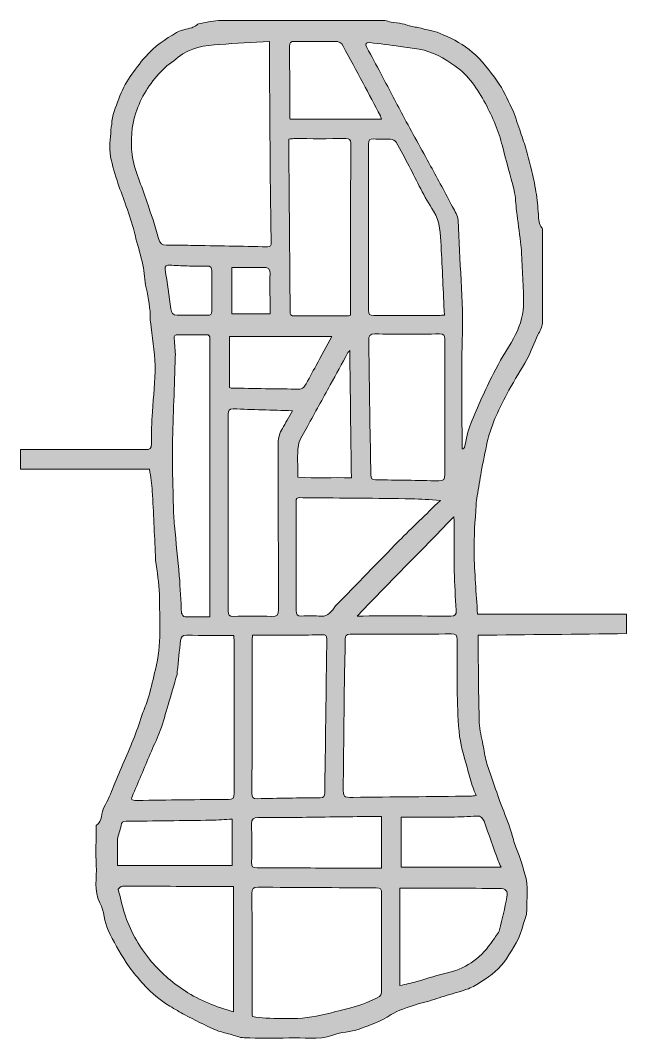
# Model space of a CAD drawing. Header units: millimetres. Extents: x 83 to 202, y -207 to -8.
import ezdxf

# ---------------------------------------------------------------- set-up
doc = ezdxf.new("R2010")
doc.units = ezdxf.units.MM
doc.header["$MEASUREMENT"] = 0
doc.layers.add('Layer 1', color=7, linetype='Continuous', lineweight=0)

msp = doc.modelspace()

# ---------------------------------------------------------------- hatches: boundary and pattern name
at = {"layer": 'Layer 1', "true_color": 0x4f4e4f, "transparency": 33554687}
h = msp.add_hatch(color=251, dxfattribs=at)
h.dxf.hatch_style = 2
edge = h.paths.add_edge_path()
edge.add_spline(control_points=[(132.09, -65.52), (132.09, -64.38), (132.09, -63.34), (132.09, -62.31), (132.09, -60.79), (132.02, -59.27), (132.11, -57.76), (132.18, -56.66), (131.66, -56.42), (130.75, -56.43), (129.27, -56.44), (127.78, -56.43), (126.3, -56.43), (125.74, -56.43), (125.19, -56.43), (124.63, -56.43), (124.63, -59.55), (124.63, -62.5), (124.63, -65.52), (127.17, -65.52), (129.65, -65.52), (132.09, -65.52)], knot_values=[0, 0, 0, 0, 1, 1, 1, 2, 2, 2, 3, 3, 3, 4, 4, 4, 5, 5, 5, 6, 6, 6, 7, 7, 7, 7], degree=3, periodic=0)
edge = h.paths.add_edge_path()
edge.add_spline(control_points=[(120.73, -61.1), (120.73, -59.78), (120.71, -58.46), (120.74, -57.14), (120.76, -56.44), (120.5, -56.17), (119.8, -56.19), (118.52, -56.21), (117.23, -56.2), (115.95, -56.16), (114.81, -56.14), (113.67, -56.04), (112.52, -56.02), (112.01, -56.01), (111.53, -56.06), (111.67, -56.88), (112.08, -59.42), (112.43, -61.98), (112.77, -64.53), (112.87, -65.31), (113.15, -65.79), (114.02, -65.78), (115.98, -65.77), (117.94, -65.77), (119.9, -65.78), (120.5, -65.79), (120.75, -65.56), (120.74, -64.95), (120.72, -63.67), (120.73, -62.38), (120.73, -61.1)], knot_values=[0, 0, 0, 0, 1, 1, 1, 2, 2, 2, 3, 3, 3, 4, 4, 4, 5, 5, 5, 6, 6, 6, 7, 7, 7, 8, 8, 8, 9, 9, 9, 10, 10, 10, 10], degree=3, periodic=0)
edge = h.paths.add_edge_path()
edge.add_spline(control_points=[(147.94, -97.43), (147.84, -89.1), (147.73, -80.96), (147.63, -72.66), (147.44, -72.87), (147.34, -72.95), (147.28, -73.05), (146.13, -75.14), (144.98, -77.23), (143.84, -79.31), (142.35, -82.02), (140.85, -84.72), (139.39, -87.44), (138.73, -88.65), (137.82, -89.84), (137.62, -91.13), (137.32, -93.07), (137.54, -95.09), (137.54, -97.28), (141, -97.56), (144.38, -97.34), (147.94, -97.43)], knot_values=[0, 0, 0, 0, 1, 1, 1, 2, 2, 2, 3, 3, 3, 4, 4, 4, 5, 5, 5, 6, 6, 6, 7, 7, 7, 7], degree=3, periodic=0)
edge = h.paths.add_edge_path()
edge.add_spline(control_points=[(157.67, -173.32), (164.21, -173.32), (170.61, -173.32), (177.16, -173.32), (176.88, -172.76), (176.67, -172.42), (176.54, -172.05), (175.62, -169.48), (174.73, -166.91), (173.79, -164.35), (173.56, -163.75), (173.2, -163.27), (172.37, -163.34), (170.72, -163.47), (169.07, -163.52), (167.42, -163.54), (164.55, -163.57), (161.68, -163.56), (158.81, -163.56), (158.45, -163.56), (158.09, -163.56), (157.67, -163.56), (157.67, -166.85), (157.67, -170.01), (157.67, -173.32)], knot_values=[0, 0, 0, 0, 1, 1, 1, 2, 2, 2, 3, 3, 3, 4, 4, 4, 5, 5, 5, 6, 6, 6, 7, 7, 7, 8, 8, 8, 8], degree=3, periodic=0)
edge = h.paths.add_edge_path()
edge.add_spline(control_points=[(144.13, -69.88), (137.37, -69.88), (130.81, -69.88), (124.22, -69.88), (124.22, -73.26), (124.22, -76.55), (124.22, -79.84), (124.37, -79.89), (124.46, -79.95), (124.55, -79.95), (129, -80.03), (133.45, -80.12), (137.91, -80.16), (138.22, -80.16), (138.67, -79.88), (138.84, -79.6), (139.63, -78.27), (140.34, -76.9), (141.07, -75.53), (142.06, -73.71), (143.05, -71.88), (144.13, -69.88)], knot_values=[0, 0, 0, 0, 1, 1, 1, 2, 2, 2, 3, 3, 3, 4, 4, 4, 5, 5, 5, 6, 6, 6, 7, 7, 7, 7], degree=3, periodic=0)
edge = h.paths.add_edge_path()
edge.add_spline(control_points=[(149.06, -124.36), (155.34, -124.36), (161.32, -124.34), (167.3, -124.38), (168.18, -124.38), (168.43, -124.08), (168.38, -123.25), (168.22, -120.72), (168.04, -118.19), (167.98, -115.65), (167.92, -112.44), (167.97, -109.23), (167.97, -106.02), (167.97, -105.71), (167.93, -105.4), (167.91, -105.03), (161.63, -111.47), (155.43, -117.82), (149.06, -124.36)], knot_values=[0, 0, 0, 0, 1, 1, 1, 2, 2, 2, 3, 3, 3, 4, 4, 4, 5, 5, 5, 6, 6, 6, 6], degree=3, periodic=0)
edge = h.paths.add_edge_path()
edge.add_spline(control_points=[(124.74, -163.92), (123.28, -164), (121.95, -164.12), (120.61, -164.15), (115.08, -164.23), (109.56, -164.29), (104.03, -164.35), (103.42, -164.35), (103.15, -164.52), (103.06, -165.19), (102.93, -166.09), (102.46, -166.96), (102.4, -167.87), (102.29, -169.53), (102.37, -171.19), (102.37, -172.98), (109.87, -172.98), (117.3, -172.98), (124.74, -172.98), (124.74, -169.98), (124.74, -167.05), (124.74, -163.92)], knot_values=[0, 0, 0, 0, 1, 1, 1, 2, 2, 2, 3, 3, 3, 4, 4, 4, 5, 5, 5, 6, 6, 6, 7, 7, 7, 7], degree=3, periodic=0)
edge = h.paths.add_edge_path()
edge.add_spline(control_points=[(153.84, -27.57), (153.72, -27.24), (153.67, -27.08), (153.6, -26.94), (152.48, -24.8), (151.37, -22.65), (150.23, -20.52), (148.95, -18.12), (147.63, -15.74), (146.35, -13.34), (145.99, -12.68), (145.51, -12.38), (144.73, -12.4), (142.13, -12.44), (139.53, -12.44), (136.93, -12.4), (136.14, -12.38), (135.88, -12.6), (135.89, -13.42), (135.94, -17.85), (135.92, -22.27), (135.93, -26.7), (135.93, -26.99), (135.98, -27.28), (136, -27.57), (141.97, -27.57), (147.83, -27.57), (153.84, -27.57)], knot_values=[0, 0, 0, 0, 1, 1, 1, 2, 2, 2, 3, 3, 3, 4, 4, 4, 5, 5, 5, 6, 6, 6, 7, 7, 7, 8, 8, 8, 9, 9, 9, 9], degree=3, periodic=0)
edge = h.paths.add_edge_path()
edge.add_spline(control_points=[(153.81, -163.4), (153.36, -163.4), (153.03, -163.39), (152.69, -163.4), (147.9, -163.46), (143.12, -163.53), (138.33, -163.59), (135.46, -163.62), (132.59, -163.64), (129.72, -163.64), (128.87, -163.64), (128.47, -163.88), (128.49, -164.86), (128.56, -167.35), (128.55, -169.85), (128.5, -172.35), (128.48, -173.19), (128.71, -173.43), (129.56, -173.43), (134.62, -173.41), (139.69, -173.46), (144.75, -173.48), (147.75, -173.48), (150.74, -173.48), (153.81, -173.48), (153.81, -170.11), (153.81, -166.82), (153.81, -163.4)], knot_values=[0, 0, 0, 0, 1, 1, 1, 2, 2, 2, 3, 3, 3, 4, 4, 4, 5, 5, 5, 6, 6, 6, 7, 7, 7, 8, 8, 8, 9, 9, 9, 9], degree=3, periodic=0)
edge = h.paths.add_edge_path()
edge.add_spline(control_points=[(157.4, -196.38), (158.6, -196.09), (159.65, -195.86), (160.69, -195.57), (162.77, -194.99), (164.81, -194.29), (166.91, -193.81), (170.68, -192.95), (173.41, -190.71), (175.5, -187.58), (175.96, -186.89), (176.6, -186.24), (176.81, -185.48), (177.39, -183.39), (177.83, -181.25), (178.25, -179.12), (178.49, -177.92), (178.02, -177.44), (176.78, -177.43), (170.7, -177.41), (164.62, -177.39), (158.55, -177.37), (158.18, -177.37), (157.82, -177.37), (157.4, -177.37), (157.4, -183.76), (157.4, -190.05), (157.4, -196.38)], knot_values=[0, 0, 0, 0, 1, 1, 1, 2, 2, 2, 3, 3, 3, 4, 4, 4, 5, 5, 5, 6, 6, 6, 7, 7, 7, 8, 8, 8, 9, 9, 9, 9], degree=3, periodic=0)
edge = h.paths.add_edge_path()
edge.add_spline(control_points=[(120.37, -124.54), (120.37, -123.94), (120.37, -123.51), (120.37, -123.08), (120.37, -106.41), (120.37, -89.75), (120.37, -73.08), (120.37, -72.17), (120.35, -71.26), (120.38, -70.35), (120.39, -69.81), (120.25, -69.54), (119.64, -69.55), (117.82, -69.58), (116, -69.57), (114.17, -69.56), (113.62, -69.55), (113.36, -69.75), (113.41, -70.33), (113.51, -71.5), (113.67, -72.68), (113.64, -73.85), (113.48, -79.57), (113.19, -85.29), (113.09, -91.01), (113.02, -94.95), (113.18, -98.9), (113.26, -102.85), (113.29, -104.16), (113.35, -105.47), (113.47, -106.77), (113.77, -110.03), (114.15, -113.29), (114.42, -116.55), (114.62, -118.96), (114.68, -121.38), (114.87, -123.79), (114.89, -124.05), (115.29, -124.5), (115.53, -124.51), (117.08, -124.57), (118.63, -124.54), (120.37, -124.54)], knot_values=[0, 0, 0, 0, 1, 1, 1, 2, 2, 2, 3, 3, 3, 4, 4, 4, 5, 5, 5, 6, 6, 6, 7, 7, 7, 8, 8, 8, 9, 9, 9, 10, 10, 10, 11, 11, 11, 12, 12, 12, 13, 13, 13, 14, 14, 14, 14], degree=3, periodic=0)
edge = h.paths.add_edge_path()
edge.add_spline(control_points=[(165.28, -101.84), (163.16, -101.71), (161.42, -101.55), (159.69, -101.53), (152.88, -101.43), (146.07, -101.37), (139.26, -101.32), (136.84, -101.31), (137.2, -100.97), (137.19, -103.41), (137.18, -110.03), (137.2, -116.65), (137.17, -123.28), (137.17, -124.11), (137.4, -124.42), (138.26, -124.37), (139.37, -124.31), (140.5, -124.24), (141.59, -124.39), (143.04, -124.58), (143.84, -123.8), (144.59, -122.8), (144.69, -122.67), (144.76, -122.52), (144.88, -122.4), (148.99, -118.17), (153.08, -113.92), (157.22, -109.73), (159.8, -107.12), (162.47, -104.59), (165.28, -101.84)], knot_values=[0, 0, 0, 0, 1, 1, 1, 2, 2, 2, 3, 3, 3, 4, 4, 4, 5, 5, 5, 6, 6, 6, 7, 7, 7, 8, 8, 8, 9, 9, 9, 10, 10, 10, 10], degree=3, periodic=0)
edge = h.paths.add_edge_path()
edge.add_spline(control_points=[(124.98, -201.51), (124.98, -193.36), (124.98, -185.29), (124.98, -177.04), (123.14, -177.04), (121.39, -177.05), (119.64, -177.04), (116.53, -177.04), (113.42, -177.03), (110.31, -177.02), (107.98, -177.02), (105.65, -176.98), (103.32, -177.01), (103.04, -177.02), (102.5, -177.43), (102.53, -177.56), (102.88, -179.13), (103.24, -180.71), (103.73, -182.25), (104.77, -185.54), (106.43, -188.55), (108.59, -191.2), (110.56, -193.61), (112.92, -195.7), (115.55, -197.42), (118.42, -199.31), (121.61, -200.48), (124.98, -201.51)], knot_values=[0, 0, 0, 0, 1, 1, 1, 2, 2, 2, 3, 3, 3, 4, 4, 4, 5, 5, 5, 6, 6, 6, 7, 7, 7, 8, 8, 8, 9, 9, 9, 9], degree=3, periodic=0)
edge = h.paths.add_edge_path()
edge.add_spline(control_points=[(136.45, -84.37), (132.43, -84.25), (128.67, -84.14), (124.9, -84), (124.12, -83.97), (123.94, -84.31), (123.94, -85.02), (123.95, -97.83), (123.95, -110.63), (123.94, -123.43), (123.94, -124.18), (124.19, -124.44), (124.94, -124.43), (127.43, -124.4), (129.93, -124.37), (132.43, -124.44), (133.47, -124.47), (133.74, -124.14), (133.73, -123.12), (133.7, -112.27), (133.72, -101.43), (133.69, -90.59), (133.69, -89.55), (134, -88.69), (134.5, -87.84), (135.13, -86.77), (135.72, -85.69), (136.45, -84.37)], knot_values=[0, 0, 0, 0, 1, 1, 1, 2, 2, 2, 3, 3, 3, 4, 4, 4, 5, 5, 5, 6, 6, 6, 7, 7, 7, 8, 8, 8, 9, 9, 9, 9], degree=3, periodic=0)
edge = h.paths.add_edge_path()
edge.add_spline(control_points=[(166.06, -65.73), (165.85, -61.13), (165.65, -56.68), (165.43, -52.23), (165.32, -49.89), (165.29, -47.62), (163.92, -45.47), (162.14, -42.68), (160.74, -39.65), (159.19, -36.72), (158.36, -35.16), (157.58, -33.58), (156.7, -32.06), (156.51, -31.74), (155.96, -31.49), (155.55, -31.46), (154.48, -31.38), (153.39, -31.48), (152.31, -31.42), (151.5, -31.37), (151.28, -31.65), (151.28, -32.45), (151.31, -43.23), (151.31, -54.02), (151.28, -64.8), (151.28, -65.62), (151.53, -65.82), (152.32, -65.82), (156.54, -65.78), (160.77, -65.8), (164.99, -65.8), (165.32, -65.8), (165.65, -65.76), (166.06, -65.73)], knot_values=[0, 0, 0, 0, 1, 1, 1, 2, 2, 2, 3, 3, 3, 4, 4, 4, 5, 5, 5, 6, 6, 6, 7, 7, 7, 8, 8, 8, 9, 9, 9, 10, 10, 10, 11, 11, 11, 11], degree=3, periodic=0)
edge = h.paths.add_edge_path()
edge.add_spline(control_points=[(166.13, -83.73), (166.13, -79.3), (166.11, -74.87), (166.15, -70.44), (166.16, -69.63), (165.91, -69.4), (165.11, -69.41), (160.92, -69.44), (156.72, -69.46), (152.53, -69.4), (151.51, -69.39), (151.3, -69.74), (151.32, -70.68), (151.42, -75.74), (151.46, -80.8), (151.54, -85.86), (151.6, -89.53), (151.69, -93.21), (151.73, -96.88), (151.73, -97.56), (151.92, -97.83), (152.65, -97.84), (156.76, -97.87), (160.87, -97.92), (164.98, -98.04), (165.96, -98.06), (166.16, -97.73), (166.15, -96.82), (166.11, -92.46), (166.13, -88.09), (166.13, -83.73)], knot_values=[0, 0, 0, 0, 1, 1, 1, 2, 2, 2, 3, 3, 3, 4, 4, 4, 5, 5, 5, 6, 6, 6, 7, 7, 7, 8, 8, 8, 9, 9, 9, 10, 10, 10, 10], degree=3, periodic=0)
edge = h.paths.add_edge_path()
edge.add_spline(control_points=[(135.74, -31.44), (135.74, -31.95), (135.74, -32.32), (135.74, -32.69), (135.81, -40.9), (135.88, -49.11), (135.95, -57.31), (135.97, -59.88), (136, -62.45), (135.99, -65.02), (135.99, -65.68), (136.2, -65.89), (136.86, -65.89), (140.27, -65.86), (143.69, -65.88), (147.1, -65.87), (147.29, -65.87), (147.48, -65.83), (147.73, -65.81), (147.76, -65.53), (147.8, -65.31), (147.8, -65.08), (147.8, -54.13), (147.79, -43.18), (147.82, -32.23), (147.82, -31.46), (147.52, -31.35), (146.86, -31.35), (143.48, -31.37), (140.11, -31.36), (136.73, -31.36), (136.43, -31.37), (136.13, -31.41), (135.74, -31.44)], knot_values=[0, 0, 0, 0, 1, 1, 1, 2, 2, 2, 3, 3, 3, 4, 4, 4, 5, 5, 5, 6, 6, 6, 7, 7, 7, 8, 8, 8, 9, 9, 9, 10, 10, 10, 11, 11, 11, 11], degree=3, periodic=0)
edge = h.paths.add_edge_path()
edge.add_spline(control_points=[(128.68, -128.1), (128.64, -128.58), (128.59, -128.94), (128.59, -129.31), (128.59, -139.18), (128.6, -149.05), (128.57, -158.92), (128.57, -159.71), (128.76, -159.98), (129.59, -159.96), (133.67, -159.86), (137.76, -159.8), (141.85, -159.77), (142.6, -159.76), (142.75, -159.42), (142.75, -158.78), (142.77, -156.48), (142.83, -154.18), (142.86, -151.89), (142.96, -144.22), (143.05, -136.54), (143.16, -128.87), (143.17, -128.19), (142.94, -127.99), (142.29, -128.01), (140.51, -128.06), (138.72, -128.09), (136.93, -128.1), (134.23, -128.11), (131.53, -128.1), (128.68, -128.1)], knot_values=[0, 0, 0, 0, 1, 1, 1, 2, 2, 2, 3, 3, 3, 4, 4, 4, 5, 5, 5, 6, 6, 6, 7, 7, 7, 8, 8, 8, 9, 9, 9, 10, 10, 10, 10], degree=3, periodic=0)
edge = h.paths.add_edge_path()
edge.add_spline(control_points=[(125.02, -128.13), (121.89, -128.13), (118.86, -128.17), (115.83, -128.1), (115, -128.08), (114.74, -128.5), (114.67, -129.11), (114.42, -131.12), (114.24, -133.14), (114.03, -135.15), (114.01, -135.35), (114.04, -135.56), (113.98, -135.75), (113.41, -137.73), (112.82, -139.71), (112.23, -141.69), (111.73, -143.35), (111.29, -145.02), (110.71, -146.65), (110.22, -148.03), (109.55, -149.34), (108.97, -150.69), (107.79, -153.47), (106.65, -156.26), (105.44, -159.03), (104.93, -160.21), (104.95, -160.3), (106.28, -160.29), (112.18, -160.22), (118.08, -160.12), (123.99, -160.09), (124.9, -160.09), (125.11, -159.82), (125.11, -158.94), (125.08, -149.05), (125.09, -139.15), (125.08, -129.25), (125.08, -128.89), (125.05, -128.52), (125.02, -128.13)], knot_values=[0, 0, 0, 0, 1, 1, 1, 2, 2, 2, 3, 3, 3, 4, 4, 4, 5, 5, 5, 6, 6, 6, 7, 7, 7, 8, 8, 8, 9, 9, 9, 10, 10, 10, 11, 11, 11, 12, 12, 12, 13, 13, 13, 13], degree=3, periodic=0)
edge = h.paths.add_edge_path()
edge.add_spline(control_points=[(128.67, -202.4), (129.6, -202.51), (130.43, -202.67), (131.25, -202.7), (133.34, -202.76), (135.43, -202.87), (137.5, -202.77), (139.94, -202.65), (142.31, -202.08), (144.68, -201.51), (147.53, -200.81), (150.36, -200.11), (152.99, -198.75), (153.69, -198.39), (153.82, -198.01), (153.82, -197.36), (153.81, -191.04), (153.8, -184.72), (153.83, -178.39), (153.83, -177.57), (153.62, -177.3), (152.76, -177.3), (145.09, -177.3), (137.42, -177.26), (129.75, -177.19), (128.79, -177.18), (128.57, -177.47), (128.57, -178.38), (128.6, -185.95), (128.59, -193.53), (128.59, -201.1), (128.59, -201.5), (128.64, -201.9), (128.67, -202.4)], knot_values=[0, 0, 0, 0, 1, 1, 1, 2, 2, 2, 3, 3, 3, 4, 4, 4, 5, 5, 5, 6, 6, 6, 7, 7, 7, 8, 8, 8, 9, 9, 9, 10, 10, 10, 11, 11, 11, 11], degree=3, periodic=0)
edge = h.paths.add_edge_path()
edge.add_spline(control_points=[(172.25, -159.34), (172.04, -158.85), (171.89, -158.56), (171.79, -158.25), (171.42, -157.07), (171.04, -155.89), (170.72, -154.69), (170.12, -152.4), (169.35, -150.14), (169.04, -147.81), (168.67, -145.1), (168.65, -142.33), (168.59, -139.59), (168.52, -136.04), (168.53, -132.49), (168.57, -128.94), (168.58, -128.08), (168.32, -127.85), (167.48, -127.85), (160.89, -127.91), (154.3, -127.93), (147.72, -127.93), (146.96, -127.93), (146.74, -128.14), (146.74, -128.9), (146.71, -132.17), (146.61, -135.44), (146.57, -138.72), (146.49, -145.03), (146.43, -151.35), (146.36, -157.66), (146.34, -159.71), (146.35, -159.71), (148.3, -159.69), (155.9, -159.62), (163.49, -159.54), (171.09, -159.45), (171.44, -159.45), (171.8, -159.39), (172.25, -159.34)], knot_values=[0, 0, 0, 0, 1, 1, 1, 2, 2, 2, 3, 3, 3, 4, 4, 4, 5, 5, 5, 6, 6, 6, 7, 7, 7, 8, 8, 8, 9, 9, 9, 10, 10, 10, 11, 11, 11, 12, 12, 12, 13, 13, 13, 13], degree=3, periodic=0)
edge = h.paths.add_edge_path()
edge.add_spline(control_points=[(169.51, -91.79), (169.6, -91.8), (169.68, -91.81), (169.77, -91.82), (169.83, -91.72), (169.93, -91.62), (169.96, -91.51), (170.37, -89.95), (170.6, -88.32), (171.21, -86.84), (172.57, -83.56), (174.02, -80.31), (175.61, -77.14), (176.78, -74.78), (178.26, -72.58), (179.54, -70.27), (180.62, -68.32), (181.4, -66.18), (181.46, -63.99), (181.55, -60.54), (181.26, -57.08), (181.11, -53.63), (181.08, -52.93), (181, -52.23), (180.91, -51.53), (180.66, -49.52), (180.38, -47.5), (180.14, -45.49), (179.97, -44.13), (179.97, -42.75), (179.66, -41.43), (178.97, -38.53), (178.08, -35.67), (177.37, -32.78), (176.65, -29.85), (175.45, -27.13), (174.05, -24.49), (172.56, -21.67), (170.77, -19.05), (168.13, -17.18), (166.02, -15.68), (163.77, -14.39), (161.17, -13.93), (159.93, -13.72), (158.68, -13.56), (157.44, -13.4), (155.47, -13.13), (153.5, -12.86), (151.52, -12.64), (150.71, -12.55), (150.59, -12.96), (150.95, -13.62), (151.87, -15.3), (152.79, -16.98), (153.68, -18.68), (155.12, -21.38), (156.52, -24.11), (157.98, -26.81), (159.76, -30.12), (161.59, -33.39), (163.39, -36.69), (164.83, -39.34), (166.26, -41.99), (167.66, -44.66), (168.1, -45.5), (168.73, -46.39), (168.75, -47.27), (168.97, -55.08), (169.83, -62.87), (169.56, -70.71), (169.33, -77.37), (169.51, -84.04), (169.51, -90.7), (169.51, -91.06), (169.51, -91.43), (169.51, -91.79)], knot_values=[0, 0, 0, 0, 1, 1, 1, 2, 2, 2, 3, 3, 3, 4, 4, 4, 5, 5, 5, 6, 6, 6, 7, 7, 7, 8, 8, 8, 9, 9, 9, 10, 10, 10, 11, 11, 11, 12, 12, 12, 13, 13, 13, 14, 14, 14, 15, 15, 15, 16, 16, 16, 17, 17, 17, 18, 18, 18, 19, 19, 19, 20, 20, 20, 21, 21, 21, 22, 22, 22, 23, 23, 23, 24, 24, 24, 25, 25, 25, 25], degree=3, periodic=0)
edge = h.paths.add_edge_path()
edge.add_spline(control_points=[(132, -12.42), (128.59, -12.62), (125.45, -12.8), (122.31, -12.99), (119.4, -13.16), (116.57, -13.61), (114.2, -15.51), (113.05, -16.42), (111.78, -17.24), (110.8, -18.31), (108.64, -20.65), (106.92, -23.29), (105.93, -26.36), (105.08, -28.99), (104.89, -31.69), (105.23, -34.43), (105.63, -37.66), (107.14, -40.55), (108.11, -43.61), (108.87, -46.01), (109.77, -48.38), (110.36, -50.82), (110.61, -51.86), (111.08, -52.07), (111.92, -52.09), (113.51, -52.12), (115.1, -52.13), (116.69, -52.15), (121.65, -52.24), (126.61, -52.32), (131.58, -52.43), (132.17, -52.44), (132.33, -52.19), (132.32, -51.64), (132.25, -47.45), (132.18, -43.26), (132.14, -39.07), (132.08, -32), (132.04, -24.94), (132, -17.87), (131.99, -16.1), (132, -14.32), (132, -12.42)], knot_values=[0, 0, 0, 0, 1, 1, 1, 2, 2, 2, 3, 3, 3, 4, 4, 4, 5, 5, 5, 6, 6, 6, 7, 7, 7, 8, 8, 8, 9, 9, 9, 10, 10, 10, 11, 11, 11, 12, 12, 12, 13, 13, 13, 14, 14, 14, 14], degree=3, periodic=0)
edge = h.paths.add_edge_path()
edge.add_spline(control_points=[(108.62, -95.76), (100.23, -95.76), (91.86, -95.76), (83.45, -95.76), (83.45, -94.5), (83.45, -93.29), (83.45, -91.94), (83.79, -91.94), (84.14, -91.94), (84.49, -91.94), (92.27, -91.94), (100.04, -91.92), (107.81, -91.95), (108.67, -91.96), (108.99, -91.76), (108.98, -90.83), (108.97, -88.75), (109.05, -86.67), (109.17, -84.59), (109.34, -81.59), (109.77, -78.59), (109.71, -75.6), (109.65, -72.73), (109.1, -69.88), (108.77, -67.01), (108.76, -66.88), (108.75, -66.74), (108.76, -66.61), (108.77, -64.52), (108.43, -62.47), (107.97, -60.43), (107.64, -58.96), (107.62, -57.42), (107.31, -55.94), (106.95, -54.23), (106.42, -52.57), (105.97, -50.88), (105.8, -50.22), (105.7, -49.54), (105.5, -48.89), (104.98, -47.24), (104.44, -45.59), (103.87, -43.94), (103.36, -42.45), (102.74, -41), (102.28, -39.49), (101.74, -37.73), (101.13, -35.95), (100.93, -34.14), (100.74, -32.47), (101.05, -30.75), (101.14, -29.06), (101.15, -28.9), (101.24, -28.74), (101.25, -28.58), (101.3, -26.81), (102.04, -25.24), (102.62, -23.61), (103.73, -20.46), (105.68, -17.92), (107.8, -15.41), (109.53, -13.37), (111.68, -11.98), (113.9, -10.67), (114.76, -10.16), (115.86, -10.07), (116.84, -9.75), (117.14, -9.66), (117.41, -9.49), (117.68, -9.34), (117.84, -9.24), (117.98, -9.05), (118.15, -9.01), (119.44, -8.77), (120.73, -8.38), (122.03, -8.37), (132.84, -8.32), (143.65, -8.34), (154.47, -8.36), (154.87, -8.36), (155.26, -8.61), (155.67, -8.68), (156.38, -8.8), (157.12, -8.82), (157.83, -8.96), (158.49, -9.1), (159.13, -9.36), (159.79, -9.53), (160.15, -9.62), (160.54, -9.6), (160.89, -9.7), (162.56, -10.13), (164.32, -10.39), (165.86, -11.1), (167.85, -12.01), (169.88, -13.05), (171.5, -14.48), (173.35, -16.11), (174.91, -18.13), (176.35, -20.15), (177.51, -21.78), (178.37, -23.64), (179.22, -25.46), (179.84, -26.8), (180.25, -28.25), (180.74, -29.65), (181.15, -30.84), (181.58, -32.03), (181.93, -33.23), (182.32, -34.54), (182.65, -35.86), (182.97, -37.19), (183.31, -38.68), (183.67, -40.18), (183.91, -41.69), (184.15, -43.16), (184.27, -44.65), (184.38, -46.14), (184.45, -47.09), (184.41, -48.02), (185.12, -48.79), (185.26, -48.95), (185.2, -49.31), (185.2, -49.58), (185.2, -55.5), (185.24, -61.41), (185.16, -67.33), (185.15, -68.09), (184.63, -68.85), (184.31, -69.59), (183.6, -71.19), (182.96, -72.82), (182.14, -74.36), (181.05, -76.4), (179.76, -78.34), (178.64, -80.37), (177.72, -82.04), (176.89, -83.77), (176.09, -85.5), (175.65, -86.46), (175.32, -87.48), (174.97, -88.49), (174.75, -89.13), (174.56, -89.78), (174.42, -90.44), (174.01, -92.39), (173.61, -94.35), (173.25, -96.31), (172.96, -97.85), (172.73, -99.4), (172.48, -100.95), (172.39, -101.54), (172.26, -102.13), (172.23, -102.72), (172.08, -105.8), (171.8, -108.88), (171.86, -111.96), (171.93, -115.94), (172.28, -119.9), (172.52, -123.97), (182.16, -123.97), (191.84, -123.97), (201.58, -123.97), (201.58, -125.29), (201.58, -126.52), (201.58, -127.8), (191.95, -127.9), (182.35, -128.01), (172.63, -128.11), (172.63, -128.47), (172.63, -128.83), (172.63, -129.18), (172.7, -134.51), (172.72, -139.84), (172.87, -145.17), (172.91, -146.59), (173.33, -148.01), (173.59, -149.43), (173.8, -150.56), (173.98, -151.69), (174.27, -152.8), (174.53, -153.79), (174.9, -154.76), (175.24, -155.73), (175.78, -157.32), (176.32, -158.91), (176.89, -160.49), (177.52, -162.21), (178.23, -163.9), (178.84, -165.63), (179.19, -166.63), (179.4, -167.68), (179.74, -168.69), (180.05, -169.6), (180.47, -170.47), (180.78, -171.38), (181.14, -172.46), (181.41, -173.56), (181.76, -174.64), (182.52, -177), (182.1, -179.43), (182.12, -181.82), (182.13, -182.72), (181.62, -183.62), (181.4, -184.53), (180.83, -187), (179.51, -189.11), (178.15, -191.17), (176.93, -193.02), (175.2, -194.4), (173.32, -195.58), (172.49, -196.1), (171.65, -196.63), (170.74, -196.97), (169.4, -197.49), (167.99, -197.83), (166.62, -198.26), (165.25, -198.68), (163.89, -199.13), (162.52, -199.54), (161.83, -199.75), (161.11, -199.84), (160.44, -200.09), (158.83, -200.68), (157.08, -201.11), (155.68, -202.03), (153.73, -203.33), (151.57, -204.06), (149.44, -204.85), (147.8, -205.45), (145.93, -205.4), (144.31, -206.01), (141.48, -207.08), (138.61, -206.41), (135.76, -206.54), (132.86, -206.68), (129.95, -206.63), (127.05, -206.54), (126.14, -206.51), (125.25, -206.1), (124.35, -205.85), (123.33, -205.56), (122.26, -205.36), (121.29, -204.93), (119.33, -204.04), (117.41, -203.05), (115.5, -202.06), (114.51, -201.54), (113.56, -200.94), (112.59, -200.38), (110.28, -199.04), (108.39, -197.22), (106.65, -195.22), (105.72, -194.15), (104.8, -193.04), (104.06, -191.84), (102.8, -189.81), (101.52, -187.77), (100.55, -185.59), (99.8, -183.91), (99.78, -181.88), (98.95, -180.26), (97.71, -177.85), (98.37, -175.4), (98.24, -172.97), (98.11, -170.48), (98.21, -167.97), (98.21, -165.47), (98.21, -165.37), (98.18, -165.21), (98.23, -165.17), (99.53, -164.3), (99.1, -162.69), (99.79, -161.53), (100.53, -160.29), (101.04, -158.91), (101.62, -157.57), (102.32, -155.94), (103, -154.28), (103.69, -152.64), (104.35, -151.05), (105.04, -149.48), (105.66, -147.88), (106.25, -146.33), (106.78, -144.75), (107.34, -143.18), (107.72, -142.11), (108.17, -141.06), (108.47, -139.97), (108.95, -138.25), (109.34, -136.5), (109.77, -134.77), (110.96, -129.96), (110.58, -125.05), (110.54, -120.18), (110.52, -117.94), (110.05, -115.71), (109.79, -113.48), (109.76, -113.18), (109.78, -112.87), (109.77, -112.57), (109.57, -108.39), (109.39, -104.21), (109.14, -100.03), (109.06, -98.65), (108.81, -97.27), (108.62, -95.76)], knot_values=[0, 0, 0, 0, 1, 1, 1, 2, 2, 2, 3, 3, 3, 4, 4, 4, 5, 5, 5, 6, 6, 6, 7, 7, 7, 8, 8, 8, 9, 9, 9, 10, 10, 10, 11, 11, 11, 12, 12, 12, 13, 13, 13, 14, 14, 14, 15, 15, 15, 16, 16, 16, 17, 17, 17, 18, 18, 18, 19, 19, 19, 20, 20, 20, 21, 21, 21, 22, 22, 22, 23, 23, 23, 24, 24, 24, 25, 25, 25, 26, 26, 26, 27, 27, 27, 28, 28, 28, 29, 29, 29, 30, 30, 30, 31, 31, 31, 32, 32, 32, 33, 33, 33, 34, 34, 34, 35, 35, 35, 36, 36, 36, 37, 37, 37, 38, 38, 38, 39, 39, 39, 40, 40, 40, 41, 41, 41, 42, 42, 42, 43, 43, 43, 44, 44, 44, 45, 45, 45, 46, 46, 46, 47, 47, 47, 48, 48, 48, 49, 49, 49, 50, 50, 50, 51, 51, 51, 52, 52, 52, 53, 53, 53, 54, 54, 54, 55, 55, 55, 56, 56, 56, 57, 57, 57, 58, 58, 58, 59, 59, 59, 60, 60, 60, 61, 61, 61, 62, 62, 62, 63, 63, 63, 64, 64, 64, 65, 65, 65, 66, 66, 66, 67, 67, 67, 68, 68, 68, 69, 69, 69, 70, 70, 70, 71, 71, 71, 72, 72, 72, 73, 73, 73, 74, 74, 74, 75, 75, 75, 76, 76, 76, 77, 77, 77, 78, 78, 78, 79, 79, 79, 80, 80, 80, 81, 81, 81, 82, 82, 82, 83, 83, 83, 84, 84, 84, 85, 85, 85, 86, 86, 86, 87, 87, 87, 88, 88, 88, 89, 89, 89, 90, 90, 90, 91, 91, 91, 92, 92, 92, 93, 93, 93, 94, 94, 94, 95, 95, 95, 96, 96, 96, 97, 97, 97, 98, 98, 98, 99, 99, 99, 100, 100, 100, 101, 101, 101, 102, 102, 102, 102], degree=3, periodic=0)

# ---------------------------------------------------------------- linework, layer by layer
at = {"layer": 'Layer 1'}
for points, knots in [([(108.62, -95.76), (100.23, -95.76), (91.86, -95.76), (83.45, -95.76), (83.45, -94.5), (83.45, -93.29), (83.45, -91.94), (83.79, -91.94), (84.14, -91.94), (84.49, -91.94), (92.27, -91.94), (100.04, -91.92), (107.81, -91.95), (108.67, -91.96), (108.99, -91.76), (108.98, -90.83), (108.97, -88.75), (109.05, -86.67), (109.17, -84.59), (109.34, -81.59), (109.77, -78.59), (109.71, -75.6), (109.65, -72.73), (109.1, -69.88), (108.77, -67.01), (108.76, -66.88), (108.75, -66.74), (108.76, -66.61), (108.77, -64.52), (108.43, -62.47), (107.97, -60.43), (107.64, -58.96), (107.62, -57.42), (107.31, -55.94), (106.95, -54.23), (106.42, -52.57), (105.97, -50.88), (105.8, -50.22), (105.7, -49.54), (105.5, -48.89), (104.98, -47.24), (104.44, -45.59), (103.87, -43.94), (103.36, -42.45), (102.74, -41), (102.28, -39.49), (101.74, -37.73), (101.13, -35.95), (100.93, -34.14), (100.74, -32.47), (101.05, -30.75), (101.14, -29.06), (101.15, -28.9), (101.24, -28.74), (101.25, -28.58), (101.3, -26.81), (102.04, -25.24), (102.62, -23.61), (103.73, -20.46), (105.68, -17.92), (107.8, -15.41), (109.53, -13.37), (111.68, -11.98), (113.9, -10.67), (114.76, -10.16), (115.86, -10.07), (116.84, -9.75), (117.14, -9.66), (117.41, -9.49), (117.68, -9.34), (117.84, -9.24), (117.98, -9.05), (118.15, -9.01), (119.44, -8.77), (120.73, -8.38), (122.03, -8.37), (132.84, -8.32), (143.65, -8.34), (154.47, -8.36), (154.87, -8.36), (155.26, -8.61), (155.67, -8.68), (156.38, -8.8), (157.12, -8.82), (157.83, -8.96), (158.49, -9.1), (159.13, -9.36), (159.79, -9.53), (160.15, -9.62), (160.54, -9.6), (160.89, -9.7), (162.56, -10.13), (164.32, -10.39), (165.86, -11.1), (167.85, -12.01), (169.88, -13.05), (171.5, -14.48), (173.35, -16.11), (174.91, -18.13), (176.35, -20.15), (177.51, -21.78), (178.37, -23.64), (179.22, -25.46), (179.84, -26.8), (180.25, -28.25), (180.74, -29.65), (181.15, -30.84), (181.58, -32.03), (181.93, -33.23), (182.32, -34.54), (182.65, -35.86), (182.97, -37.19), (183.31, -38.68), (183.67, -40.18), (183.91, -41.69), (184.15, -43.16), (184.27, -44.65), (184.38, -46.14), (184.45, -47.09), (184.41, -48.02), (185.12, -48.79), (185.26, -48.95), (185.2, -49.31), (185.2, -49.58), (185.2, -55.5), (185.24, -61.41), (185.16, -67.33), (185.15, -68.09), (184.63, -68.85), (184.31, -69.59), (183.6, -71.19), (182.96, -72.82), (182.14, -74.36), (181.05, -76.4), (179.76, -78.34), (178.64, -80.37), (177.72, -82.04), (176.89, -83.77), (176.09, -85.5), (175.65, -86.46), (175.32, -87.48), (174.97, -88.49), (174.75, -89.13), (174.56, -89.78), (174.42, -90.44), (174.01, -92.39), (173.61, -94.35), (173.25, -96.31), (172.96, -97.85), (172.73, -99.4), (172.48, -100.95), (172.39, -101.54), (172.26, -102.13), (172.23, -102.72), (172.08, -105.8), (171.8, -108.88), (171.86, -111.96), (171.93, -115.94), (172.28, -119.9), (172.52, -123.97), (182.16, -123.97), (191.84, -123.97), (201.58, -123.97), (201.58, -125.29), (201.58, -126.52), (201.58, -127.8), (191.95, -127.9), (182.35, -128.01), (172.63, -128.11), (172.63, -128.47), (172.63, -128.83), (172.63, -129.18), (172.7, -134.51), (172.72, -139.84), (172.87, -145.17), (172.91, -146.59), (173.33, -148.01), (173.59, -149.43), (173.8, -150.56), (173.98, -151.69), (174.27, -152.8), (174.53, -153.79), (174.9, -154.76), (175.24, -155.73), (175.78, -157.32), (176.32, -158.91), (176.89, -160.49), (177.52, -162.21), (178.23, -163.9), (178.84, -165.63), (179.19, -166.63), (179.4, -167.68), (179.74, -168.69), (180.05, -169.6), (180.47, -170.47), (180.78, -171.38), (181.14, -172.46), (181.41, -173.56), (181.76, -174.64), (182.52, -177), (182.1, -179.43), (182.12, -181.82), (182.13, -182.72), (181.62, -183.62), (181.4, -184.53), (180.83, -187), (179.51, -189.11), (178.15, -191.17), (176.93, -193.02), (175.2, -194.4), (173.32, -195.58), (172.49, -196.1), (171.65, -196.63), (170.74, -196.97), (169.4, -197.49), (167.99, -197.83), (166.62, -198.26), (165.25, -198.68), (163.89, -199.13), (162.52, -199.54), (161.83, -199.75), (161.11, -199.84), (160.44, -200.09), (158.83, -200.68), (157.08, -201.11), (155.68, -202.03), (153.73, -203.33), (151.57, -204.06), (149.44, -204.85), (147.8, -205.45), (145.93, -205.4), (144.31, -206.01), (141.48, -207.08), (138.61, -206.41), (135.76, -206.54), (132.86, -206.68), (129.95, -206.63), (127.05, -206.54), (126.14, -206.51), (125.25, -206.1), (124.35, -205.85), (123.33, -205.56), (122.26, -205.36), (121.29, -204.93), (119.33, -204.04), (117.41, -203.05), (115.5, -202.06), (114.51, -201.54), (113.56, -200.94), (112.59, -200.38), (110.28, -199.04), (108.39, -197.22), (106.65, -195.22), (105.72, -194.15), (104.8, -193.04), (104.06, -191.84), (102.8, -189.81), (101.52, -187.77), (100.55, -185.59), (99.8, -183.91), (99.78, -181.88), (98.95, -180.26), (97.71, -177.85), (98.37, -175.4), (98.24, -172.97), (98.11, -170.48), (98.21, -167.97), (98.21, -165.47), (98.21, -165.37), (98.18, -165.21), (98.23, -165.17), (99.53, -164.3), (99.1, -162.69), (99.79, -161.53), (100.53, -160.29), (101.04, -158.91), (101.62, -157.57), (102.32, -155.94), (103, -154.28), (103.69, -152.64), (104.35, -151.05), (105.04, -149.48), (105.66, -147.88), (106.25, -146.33), (106.78, -144.75), (107.34, -143.18), (107.72, -142.11), (108.17, -141.06), (108.47, -139.97), (108.95, -138.25), (109.34, -136.5), (109.77, -134.77), (110.96, -129.96), (110.58, -125.05), (110.54, -120.18), (110.52, -117.94), (110.05, -115.71), (109.79, -113.48), (109.76, -113.18), (109.78, -112.87), (109.77, -112.57), (109.57, -108.39), (109.39, -104.21), (109.14, -100.03), (109.06, -98.65), (108.81, -97.27), (108.62, -95.76)], [0, 0, 0, 0, 1, 1, 1, 2, 2, 2, 3, 3, 3, 4, 4, 4, 5, 5, 5, 6, 6, 6, 7, 7, 7, 8, 8, 8, 9, 9, 9, 10, 10, 10, 11, 11, 11, 12, 12, 12, 13, 13, 13, 14, 14, 14, 15, 15, 15, 16, 16, 16, 17, 17, 17, 18, 18, 18, 19, 19, 19, 20, 20, 20, 21, 21, 21, 22, 22, 22, 23, 23, 23, 24, 24, 24, 25, 25, 25, 26, 26, 26, 27, 27, 27, 28, 28, 28, 29, 29, 29, 30, 30, 30, 31, 31, 31, 32, 32, 32, 33, 33, 33, 34, 34, 34, 35, 35, 35, 36, 36, 36, 37, 37, 37, 38, 38, 38, 39, 39, 39, 40, 40, 40, 41, 41, 41, 42, 42, 42, 43, 43, 43, 44, 44, 44, 45, 45, 45, 46, 46, 46, 47, 47, 47, 48, 48, 48, 49, 49, 49, 50, 50, 50, 51, 51, 51, 52, 52, 52, 53, 53, 53, 54, 54, 54, 55, 55, 55, 56, 56, 56, 57, 57, 57, 58, 58, 58, 59, 59, 59, 60, 60, 60, 61, 61, 61, 62, 62, 62, 63, 63, 63, 64, 64, 64, 65, 65, 65, 66, 66, 66, 67, 67, 67, 68, 68, 68, 69, 69, 69, 70, 70, 70, 71, 71, 71, 72, 72, 72, 73, 73, 73, 74, 74, 74, 75, 75, 75, 76, 76, 76, 77, 77, 77, 78, 78, 78, 79, 79, 79, 80, 80, 80, 81, 81, 81, 82, 82, 82, 83, 83, 83, 84, 84, 84, 85, 85, 85, 86, 86, 86, 87, 87, 87, 88, 88, 88, 89, 89, 89, 90, 90, 90, 91, 91, 91, 92, 92, 92, 93, 93, 93, 94, 94, 94, 95, 95, 95, 96, 96, 96, 97, 97, 97, 98, 98, 98, 99, 99, 99, 100, 100, 100, 101, 101, 101, 102, 102, 102, 102]), ([(132, -12.42), (128.59, -12.62), (125.45, -12.8), (122.31, -12.99), (119.4, -13.16), (116.57, -13.61), (114.2, -15.51), (113.05, -16.42), (111.78, -17.24), (110.8, -18.31), (108.64, -20.65), (106.92, -23.29), (105.93, -26.36), (105.08, -28.99), (104.89, -31.69), (105.23, -34.43), (105.63, -37.66), (107.14, -40.55), (108.11, -43.61), (108.87, -46.01), (109.77, -48.38), (110.36, -50.82), (110.61, -51.86), (111.08, -52.07), (111.92, -52.09), (113.51, -52.12), (115.1, -52.13), (116.69, -52.15), (121.65, -52.24), (126.61, -52.32), (131.58, -52.43), (132.17, -52.44), (132.33, -52.19), (132.32, -51.64), (132.25, -47.45), (132.18, -43.26), (132.14, -39.07), (132.08, -32), (132.04, -24.94), (132, -17.87), (131.99, -16.1), (132, -14.32), (132, -12.42)], [0, 0, 0, 0, 1, 1, 1, 2, 2, 2, 3, 3, 3, 4, 4, 4, 5, 5, 5, 6, 6, 6, 7, 7, 7, 8, 8, 8, 9, 9, 9, 10, 10, 10, 11, 11, 11, 12, 12, 12, 13, 13, 13, 14, 14, 14, 14]), ([(153.84, -27.57), (153.72, -27.24), (153.67, -27.08), (153.6, -26.94), (152.48, -24.8), (151.37, -22.65), (150.23, -20.52), (148.95, -18.12), (147.63, -15.74), (146.35, -13.34), (145.99, -12.68), (145.51, -12.38), (144.73, -12.4), (142.13, -12.44), (139.53, -12.44), (136.93, -12.4), (136.14, -12.38), (135.88, -12.6), (135.89, -13.42), (135.94, -17.85), (135.92, -22.27), (135.93, -26.7), (135.93, -26.99), (135.98, -27.28), (136, -27.57), (141.97, -27.57), (147.83, -27.57), (153.84, -27.57)], [0, 0, 0, 0, 1, 1, 1, 2, 2, 2, 3, 3, 3, 4, 4, 4, 5, 5, 5, 6, 6, 6, 7, 7, 7, 8, 8, 8, 9, 9, 9, 9]), ([(169.51, -91.79), (169.6, -91.8), (169.68, -91.81), (169.77, -91.82), (169.83, -91.72), (169.93, -91.62), (169.96, -91.51), (170.37, -89.95), (170.6, -88.32), (171.21, -86.84), (172.57, -83.56), (174.02, -80.31), (175.61, -77.14), (176.78, -74.78), (178.26, -72.58), (179.54, -70.27), (180.62, -68.32), (181.4, -66.18), (181.46, -63.99), (181.55, -60.54), (181.26, -57.08), (181.11, -53.63), (181.08, -52.93), (181, -52.23), (180.91, -51.53), (180.66, -49.52), (180.38, -47.5), (180.14, -45.49), (179.97, -44.13), (179.97, -42.75), (179.66, -41.43), (178.97, -38.53), (178.08, -35.67), (177.37, -32.78), (176.65, -29.85), (175.45, -27.13), (174.05, -24.49), (172.56, -21.67), (170.77, -19.05), (168.13, -17.18), (166.02, -15.68), (163.77, -14.39), (161.17, -13.93), (159.93, -13.72), (158.68, -13.56), (157.44, -13.4), (155.47, -13.13), (153.5, -12.86), (151.52, -12.64), (150.71, -12.55), (150.59, -12.96), (150.95, -13.62), (151.87, -15.3), (152.79, -16.98), (153.68, -18.68), (155.12, -21.38), (156.52, -24.11), (157.98, -26.81), (159.76, -30.12), (161.59, -33.39), (163.39, -36.69), (164.83, -39.34), (166.26, -41.99), (167.66, -44.66), (168.1, -45.5), (168.73, -46.39), (168.75, -47.27), (168.97, -55.08), (169.83, -62.87), (169.56, -70.71), (169.33, -77.37), (169.51, -84.04), (169.51, -90.7), (169.51, -91.06), (169.51, -91.43), (169.51, -91.79)], [0, 0, 0, 0, 1, 1, 1, 2, 2, 2, 3, 3, 3, 4, 4, 4, 5, 5, 5, 6, 6, 6, 7, 7, 7, 8, 8, 8, 9, 9, 9, 10, 10, 10, 11, 11, 11, 12, 12, 12, 13, 13, 13, 14, 14, 14, 15, 15, 15, 16, 16, 16, 17, 17, 17, 18, 18, 18, 19, 19, 19, 20, 20, 20, 21, 21, 21, 22, 22, 22, 23, 23, 23, 24, 24, 24, 25, 25, 25, 25]), ([(135.74, -31.44), (135.74, -31.95), (135.74, -32.32), (135.74, -32.69), (135.81, -40.9), (135.88, -49.11), (135.95, -57.31), (135.97, -59.88), (136, -62.45), (135.99, -65.02), (135.99, -65.68), (136.2, -65.89), (136.86, -65.89), (140.27, -65.86), (143.69, -65.88), (147.1, -65.87), (147.29, -65.87), (147.48, -65.83), (147.73, -65.81), (147.76, -65.53), (147.8, -65.31), (147.8, -65.08), (147.8, -54.13), (147.79, -43.18), (147.82, -32.23), (147.82, -31.46), (147.52, -31.35), (146.86, -31.35), (143.48, -31.37), (140.11, -31.36), (136.73, -31.36), (136.43, -31.37), (136.13, -31.41), (135.74, -31.44)], [0, 0, 0, 0, 1, 1, 1, 2, 2, 2, 3, 3, 3, 4, 4, 4, 5, 5, 5, 6, 6, 6, 7, 7, 7, 8, 8, 8, 9, 9, 9, 10, 10, 10, 11, 11, 11, 11]), ([(166.06, -65.73), (165.85, -61.13), (165.65, -56.68), (165.43, -52.23), (165.32, -49.89), (165.29, -47.62), (163.92, -45.47), (162.14, -42.68), (160.74, -39.65), (159.19, -36.72), (158.36, -35.16), (157.58, -33.58), (156.7, -32.06), (156.51, -31.74), (155.96, -31.49), (155.55, -31.46), (154.48, -31.38), (153.39, -31.48), (152.31, -31.42), (151.5, -31.37), (151.28, -31.65), (151.28, -32.45), (151.31, -43.23), (151.31, -54.02), (151.28, -64.8), (151.28, -65.62), (151.53, -65.82), (152.32, -65.82), (156.54, -65.78), (160.77, -65.8), (164.99, -65.8), (165.32, -65.8), (165.65, -65.76), (166.06, -65.73)], [0, 0, 0, 0, 1, 1, 1, 2, 2, 2, 3, 3, 3, 4, 4, 4, 5, 5, 5, 6, 6, 6, 7, 7, 7, 8, 8, 8, 9, 9, 9, 10, 10, 10, 11, 11, 11, 11]), ([(120.73, -61.1), (120.73, -59.78), (120.71, -58.46), (120.74, -57.14), (120.76, -56.44), (120.5, -56.17), (119.8, -56.19), (118.52, -56.21), (117.23, -56.2), (115.95, -56.16), (114.81, -56.14), (113.67, -56.04), (112.52, -56.02), (112.01, -56.01), (111.53, -56.06), (111.67, -56.88), (112.08, -59.42), (112.43, -61.98), (112.77, -64.53), (112.87, -65.31), (113.15, -65.79), (114.02, -65.78), (115.98, -65.77), (117.94, -65.77), (119.9, -65.78), (120.5, -65.79), (120.75, -65.56), (120.74, -64.95), (120.72, -63.67), (120.73, -62.38), (120.73, -61.1)], [0, 0, 0, 0, 1, 1, 1, 2, 2, 2, 3, 3, 3, 4, 4, 4, 5, 5, 5, 6, 6, 6, 7, 7, 7, 8, 8, 8, 9, 9, 9, 10, 10, 10, 10]), ([(132.09, -65.52), (132.09, -64.38), (132.09, -63.34), (132.09, -62.31), (132.09, -60.79), (132.02, -59.27), (132.11, -57.76), (132.18, -56.66), (131.66, -56.42), (130.75, -56.43), (129.27, -56.44), (127.78, -56.43), (126.3, -56.43), (125.74, -56.43), (125.19, -56.43), (124.63, -56.43), (124.63, -59.55), (124.63, -62.5), (124.63, -65.52), (127.17, -65.52), (129.65, -65.52), (132.09, -65.52)], [0, 0, 0, 0, 1, 1, 1, 2, 2, 2, 3, 3, 3, 4, 4, 4, 5, 5, 5, 6, 6, 6, 7, 7, 7, 7]), ([(120.37, -124.54), (120.37, -123.94), (120.37, -123.51), (120.37, -123.08), (120.37, -106.41), (120.37, -89.75), (120.37, -73.08), (120.37, -72.17), (120.35, -71.26), (120.38, -70.35), (120.39, -69.81), (120.25, -69.54), (119.64, -69.55), (117.82, -69.58), (116, -69.57), (114.17, -69.56), (113.62, -69.55), (113.36, -69.75), (113.41, -70.33), (113.51, -71.5), (113.67, -72.68), (113.64, -73.85), (113.48, -79.57), (113.19, -85.29), (113.09, -91.01), (113.02, -94.95), (113.18, -98.9), (113.26, -102.85), (113.29, -104.16), (113.35, -105.47), (113.47, -106.77), (113.77, -110.03), (114.15, -113.29), (114.42, -116.55), (114.62, -118.96), (114.68, -121.38), (114.87, -123.79), (114.89, -124.05), (115.29, -124.5), (115.53, -124.51), (117.08, -124.57), (118.63, -124.54), (120.37, -124.54)], [0, 0, 0, 0, 1, 1, 1, 2, 2, 2, 3, 3, 3, 4, 4, 4, 5, 5, 5, 6, 6, 6, 7, 7, 7, 8, 8, 8, 9, 9, 9, 10, 10, 10, 11, 11, 11, 12, 12, 12, 13, 13, 13, 14, 14, 14, 14]), ([(166.13, -83.73), (166.13, -79.3), (166.11, -74.87), (166.15, -70.44), (166.16, -69.63), (165.91, -69.4), (165.11, -69.41), (160.92, -69.44), (156.72, -69.46), (152.53, -69.4), (151.51, -69.39), (151.3, -69.74), (151.32, -70.68), (151.42, -75.74), (151.46, -80.8), (151.54, -85.86), (151.6, -89.53), (151.69, -93.21), (151.73, -96.88), (151.73, -97.56), (151.92, -97.83), (152.65, -97.84), (156.76, -97.87), (160.87, -97.92), (164.98, -98.04), (165.96, -98.06), (166.16, -97.73), (166.15, -96.82), (166.11, -92.46), (166.13, -88.09), (166.13, -83.73)], [0, 0, 0, 0, 1, 1, 1, 2, 2, 2, 3, 3, 3, 4, 4, 4, 5, 5, 5, 6, 6, 6, 7, 7, 7, 8, 8, 8, 9, 9, 9, 10, 10, 10, 10]), ([(144.13, -69.88), (137.37, -69.88), (130.81, -69.88), (124.22, -69.88), (124.22, -73.26), (124.22, -76.55), (124.22, -79.84), (124.37, -79.89), (124.46, -79.95), (124.55, -79.95), (129, -80.03), (133.45, -80.12), (137.91, -80.16), (138.22, -80.16), (138.67, -79.88), (138.84, -79.6), (139.63, -78.27), (140.34, -76.9), (141.07, -75.53), (142.06, -73.71), (143.05, -71.88), (144.13, -69.88)], [0, 0, 0, 0, 1, 1, 1, 2, 2, 2, 3, 3, 3, 4, 4, 4, 5, 5, 5, 6, 6, 6, 7, 7, 7, 7]), ([(147.94, -97.43), (147.84, -89.1), (147.73, -80.96), (147.63, -72.66), (147.44, -72.87), (147.34, -72.95), (147.28, -73.05), (146.13, -75.14), (144.98, -77.23), (143.84, -79.31), (142.35, -82.02), (140.85, -84.72), (139.39, -87.44), (138.73, -88.65), (137.82, -89.84), (137.62, -91.13), (137.32, -93.07), (137.54, -95.09), (137.54, -97.28), (141, -97.56), (144.38, -97.34), (147.94, -97.43)], [0, 0, 0, 0, 1, 1, 1, 2, 2, 2, 3, 3, 3, 4, 4, 4, 5, 5, 5, 6, 6, 6, 7, 7, 7, 7]), ([(136.45, -84.37), (132.43, -84.25), (128.67, -84.14), (124.9, -84), (124.12, -83.97), (123.94, -84.31), (123.94, -85.02), (123.95, -97.83), (123.95, -110.63), (123.94, -123.43), (123.94, -124.18), (124.19, -124.44), (124.94, -124.43), (127.43, -124.4), (129.93, -124.37), (132.43, -124.44), (133.47, -124.47), (133.74, -124.14), (133.73, -123.12), (133.7, -112.27), (133.72, -101.43), (133.69, -90.59), (133.69, -89.55), (134, -88.69), (134.5, -87.84), (135.13, -86.77), (135.72, -85.69), (136.45, -84.37)], [0, 0, 0, 0, 1, 1, 1, 2, 2, 2, 3, 3, 3, 4, 4, 4, 5, 5, 5, 6, 6, 6, 7, 7, 7, 8, 8, 8, 9, 9, 9, 9]), ([(165.28, -101.84), (163.16, -101.71), (161.42, -101.55), (159.69, -101.53), (152.88, -101.43), (146.07, -101.37), (139.26, -101.32), (136.84, -101.31), (137.2, -100.97), (137.19, -103.41), (137.18, -110.03), (137.2, -116.65), (137.17, -123.28), (137.17, -124.11), (137.4, -124.42), (138.26, -124.37), (139.37, -124.31), (140.5, -124.24), (141.59, -124.39), (143.04, -124.58), (143.84, -123.8), (144.59, -122.8), (144.69, -122.67), (144.76, -122.52), (144.88, -122.4), (148.99, -118.17), (153.08, -113.92), (157.22, -109.73), (159.8, -107.12), (162.47, -104.59), (165.28, -101.84)], [0, 0, 0, 0, 1, 1, 1, 2, 2, 2, 3, 3, 3, 4, 4, 4, 5, 5, 5, 6, 6, 6, 7, 7, 7, 8, 8, 8, 9, 9, 9, 10, 10, 10, 10]), ([(149.06, -124.36), (155.34, -124.36), (161.32, -124.34), (167.3, -124.38), (168.18, -124.38), (168.43, -124.08), (168.38, -123.25), (168.22, -120.72), (168.04, -118.19), (167.98, -115.65), (167.92, -112.44), (167.97, -109.23), (167.97, -106.02), (167.97, -105.71), (167.93, -105.4), (167.91, -105.03), (161.63, -111.47), (155.43, -117.82), (149.06, -124.36)], [0, 0, 0, 0, 1, 1, 1, 2, 2, 2, 3, 3, 3, 4, 4, 4, 5, 5, 5, 6, 6, 6, 6]), ([(125.02, -128.13), (121.89, -128.13), (118.86, -128.17), (115.83, -128.1), (115, -128.08), (114.74, -128.5), (114.67, -129.11), (114.42, -131.12), (114.24, -133.14), (114.03, -135.15), (114.01, -135.35), (114.04, -135.56), (113.98, -135.75), (113.41, -137.73), (112.82, -139.71), (112.23, -141.69), (111.73, -143.35), (111.29, -145.02), (110.71, -146.65), (110.22, -148.03), (109.55, -149.34), (108.97, -150.69), (107.79, -153.47), (106.65, -156.26), (105.44, -159.03), (104.93, -160.21), (104.95, -160.3), (106.28, -160.29), (112.18, -160.22), (118.08, -160.12), (123.99, -160.09), (124.9, -160.09), (125.11, -159.82), (125.11, -158.94), (125.08, -149.05), (125.09, -139.15), (125.08, -129.25), (125.08, -128.89), (125.05, -128.52), (125.02, -128.13)], [0, 0, 0, 0, 1, 1, 1, 2, 2, 2, 3, 3, 3, 4, 4, 4, 5, 5, 5, 6, 6, 6, 7, 7, 7, 8, 8, 8, 9, 9, 9, 10, 10, 10, 11, 11, 11, 12, 12, 12, 13, 13, 13, 13]), ([(128.68, -128.1), (128.64, -128.58), (128.59, -128.94), (128.59, -129.31), (128.59, -139.18), (128.6, -149.05), (128.57, -158.92), (128.57, -159.71), (128.76, -159.98), (129.59, -159.96), (133.67, -159.86), (137.76, -159.8), (141.85, -159.77), (142.6, -159.76), (142.75, -159.42), (142.75, -158.78), (142.77, -156.48), (142.83, -154.18), (142.86, -151.89), (142.96, -144.22), (143.05, -136.54), (143.16, -128.87), (143.17, -128.19), (142.94, -127.99), (142.29, -128.01), (140.51, -128.06), (138.72, -128.09), (136.93, -128.1), (134.23, -128.11), (131.53, -128.1), (128.68, -128.1)], [0, 0, 0, 0, 1, 1, 1, 2, 2, 2, 3, 3, 3, 4, 4, 4, 5, 5, 5, 6, 6, 6, 7, 7, 7, 8, 8, 8, 9, 9, 9, 10, 10, 10, 10]), ([(172.25, -159.34), (172.04, -158.85), (171.89, -158.56), (171.79, -158.25), (171.42, -157.07), (171.04, -155.89), (170.72, -154.69), (170.12, -152.4), (169.35, -150.14), (169.04, -147.81), (168.67, -145.1), (168.65, -142.33), (168.59, -139.59), (168.52, -136.04), (168.53, -132.49), (168.57, -128.94), (168.58, -128.08), (168.32, -127.85), (167.48, -127.85), (160.89, -127.91), (154.3, -127.93), (147.72, -127.93), (146.96, -127.93), (146.74, -128.14), (146.74, -128.9), (146.71, -132.17), (146.61, -135.44), (146.57, -138.72), (146.49, -145.03), (146.43, -151.35), (146.36, -157.66), (146.34, -159.71), (146.35, -159.71), (148.3, -159.69), (155.9, -159.62), (163.49, -159.54), (171.09, -159.45), (171.44, -159.45), (171.8, -159.39), (172.25, -159.34)], [0, 0, 0, 0, 1, 1, 1, 2, 2, 2, 3, 3, 3, 4, 4, 4, 5, 5, 5, 6, 6, 6, 7, 7, 7, 8, 8, 8, 9, 9, 9, 10, 10, 10, 11, 11, 11, 12, 12, 12, 13, 13, 13, 13]), ([(124.74, -163.92), (123.28, -164), (121.95, -164.12), (120.61, -164.15), (115.08, -164.23), (109.56, -164.29), (104.03, -164.35), (103.42, -164.35), (103.15, -164.52), (103.06, -165.19), (102.93, -166.09), (102.46, -166.96), (102.4, -167.87), (102.29, -169.53), (102.37, -171.19), (102.37, -172.98), (109.87, -172.98), (117.3, -172.98), (124.74, -172.98), (124.74, -169.98), (124.74, -167.05), (124.74, -163.92)], [0, 0, 0, 0, 1, 1, 1, 2, 2, 2, 3, 3, 3, 4, 4, 4, 5, 5, 5, 6, 6, 6, 7, 7, 7, 7]), ([(153.81, -163.4), (153.36, -163.4), (153.03, -163.39), (152.69, -163.4), (147.9, -163.46), (143.12, -163.53), (138.33, -163.59), (135.46, -163.62), (132.59, -163.64), (129.72, -163.64), (128.87, -163.64), (128.47, -163.88), (128.49, -164.86), (128.56, -167.35), (128.55, -169.85), (128.5, -172.35), (128.48, -173.19), (128.71, -173.43), (129.56, -173.43), (134.62, -173.41), (139.69, -173.46), (144.75, -173.48), (147.75, -173.48), (150.74, -173.48), (153.81, -173.48), (153.81, -170.11), (153.81, -166.82), (153.81, -163.4)], [0, 0, 0, 0, 1, 1, 1, 2, 2, 2, 3, 3, 3, 4, 4, 4, 5, 5, 5, 6, 6, 6, 7, 7, 7, 8, 8, 8, 9, 9, 9, 9]), ([(157.67, -173.32), (164.21, -173.32), (170.61, -173.32), (177.16, -173.32), (176.88, -172.76), (176.67, -172.42), (176.54, -172.05), (175.62, -169.48), (174.73, -166.91), (173.79, -164.35), (173.56, -163.75), (173.2, -163.27), (172.37, -163.34), (170.72, -163.47), (169.07, -163.52), (167.42, -163.54), (164.55, -163.57), (161.68, -163.56), (158.81, -163.56), (158.45, -163.56), (158.09, -163.56), (157.67, -163.56), (157.67, -166.85), (157.67, -170.01), (157.67, -173.32)], [0, 0, 0, 0, 1, 1, 1, 2, 2, 2, 3, 3, 3, 4, 4, 4, 5, 5, 5, 6, 6, 6, 7, 7, 7, 8, 8, 8, 8]), ([(124.98, -201.51), (124.98, -193.36), (124.98, -185.29), (124.98, -177.04), (123.14, -177.04), (121.39, -177.05), (119.64, -177.04), (116.53, -177.04), (113.42, -177.03), (110.31, -177.02), (107.98, -177.02), (105.65, -176.98), (103.32, -177.01), (103.04, -177.02), (102.5, -177.43), (102.53, -177.56), (102.88, -179.13), (103.24, -180.71), (103.73, -182.25), (104.77, -185.54), (106.43, -188.55), (108.59, -191.2), (110.56, -193.61), (112.92, -195.7), (115.55, -197.42), (118.42, -199.31), (121.61, -200.48), (124.98, -201.51)], [0, 0, 0, 0, 1, 1, 1, 2, 2, 2, 3, 3, 3, 4, 4, 4, 5, 5, 5, 6, 6, 6, 7, 7, 7, 8, 8, 8, 9, 9, 9, 9]), ([(128.67, -202.4), (129.6, -202.51), (130.43, -202.67), (131.25, -202.7), (133.34, -202.76), (135.43, -202.87), (137.5, -202.77), (139.94, -202.65), (142.31, -202.08), (144.68, -201.51), (147.53, -200.81), (150.36, -200.11), (152.99, -198.75), (153.69, -198.39), (153.82, -198.01), (153.82, -197.36), (153.81, -191.04), (153.8, -184.72), (153.83, -178.39), (153.83, -177.57), (153.62, -177.3), (152.76, -177.3), (145.09, -177.3), (137.42, -177.26), (129.75, -177.19), (128.79, -177.18), (128.57, -177.47), (128.57, -178.38), (128.6, -185.95), (128.59, -193.53), (128.59, -201.1), (128.59, -201.5), (128.64, -201.9), (128.67, -202.4)], [0, 0, 0, 0, 1, 1, 1, 2, 2, 2, 3, 3, 3, 4, 4, 4, 5, 5, 5, 6, 6, 6, 7, 7, 7, 8, 8, 8, 9, 9, 9, 10, 10, 10, 11, 11, 11, 11]), ([(157.4, -196.38), (158.6, -196.09), (159.65, -195.86), (160.69, -195.57), (162.77, -194.99), (164.81, -194.29), (166.91, -193.81), (170.68, -192.95), (173.41, -190.71), (175.5, -187.58), (175.96, -186.89), (176.6, -186.24), (176.81, -185.48), (177.39, -183.39), (177.83, -181.25), (178.25, -179.12), (178.49, -177.92), (178.02, -177.44), (176.78, -177.43), (170.7, -177.41), (164.62, -177.39), (158.55, -177.37), (158.18, -177.37), (157.82, -177.37), (157.4, -177.37), (157.4, -183.76), (157.4, -190.05), (157.4, -196.38)], [0, 0, 0, 0, 1, 1, 1, 2, 2, 2, 3, 3, 3, 4, 4, 4, 5, 5, 5, 6, 6, 6, 7, 7, 7, 8, 8, 8, 9, 9, 9, 9])]:
    msp.add_open_spline(points, degree=3, knots=knots, dxfattribs=at)

doc.saveas('drawing.dxf')
